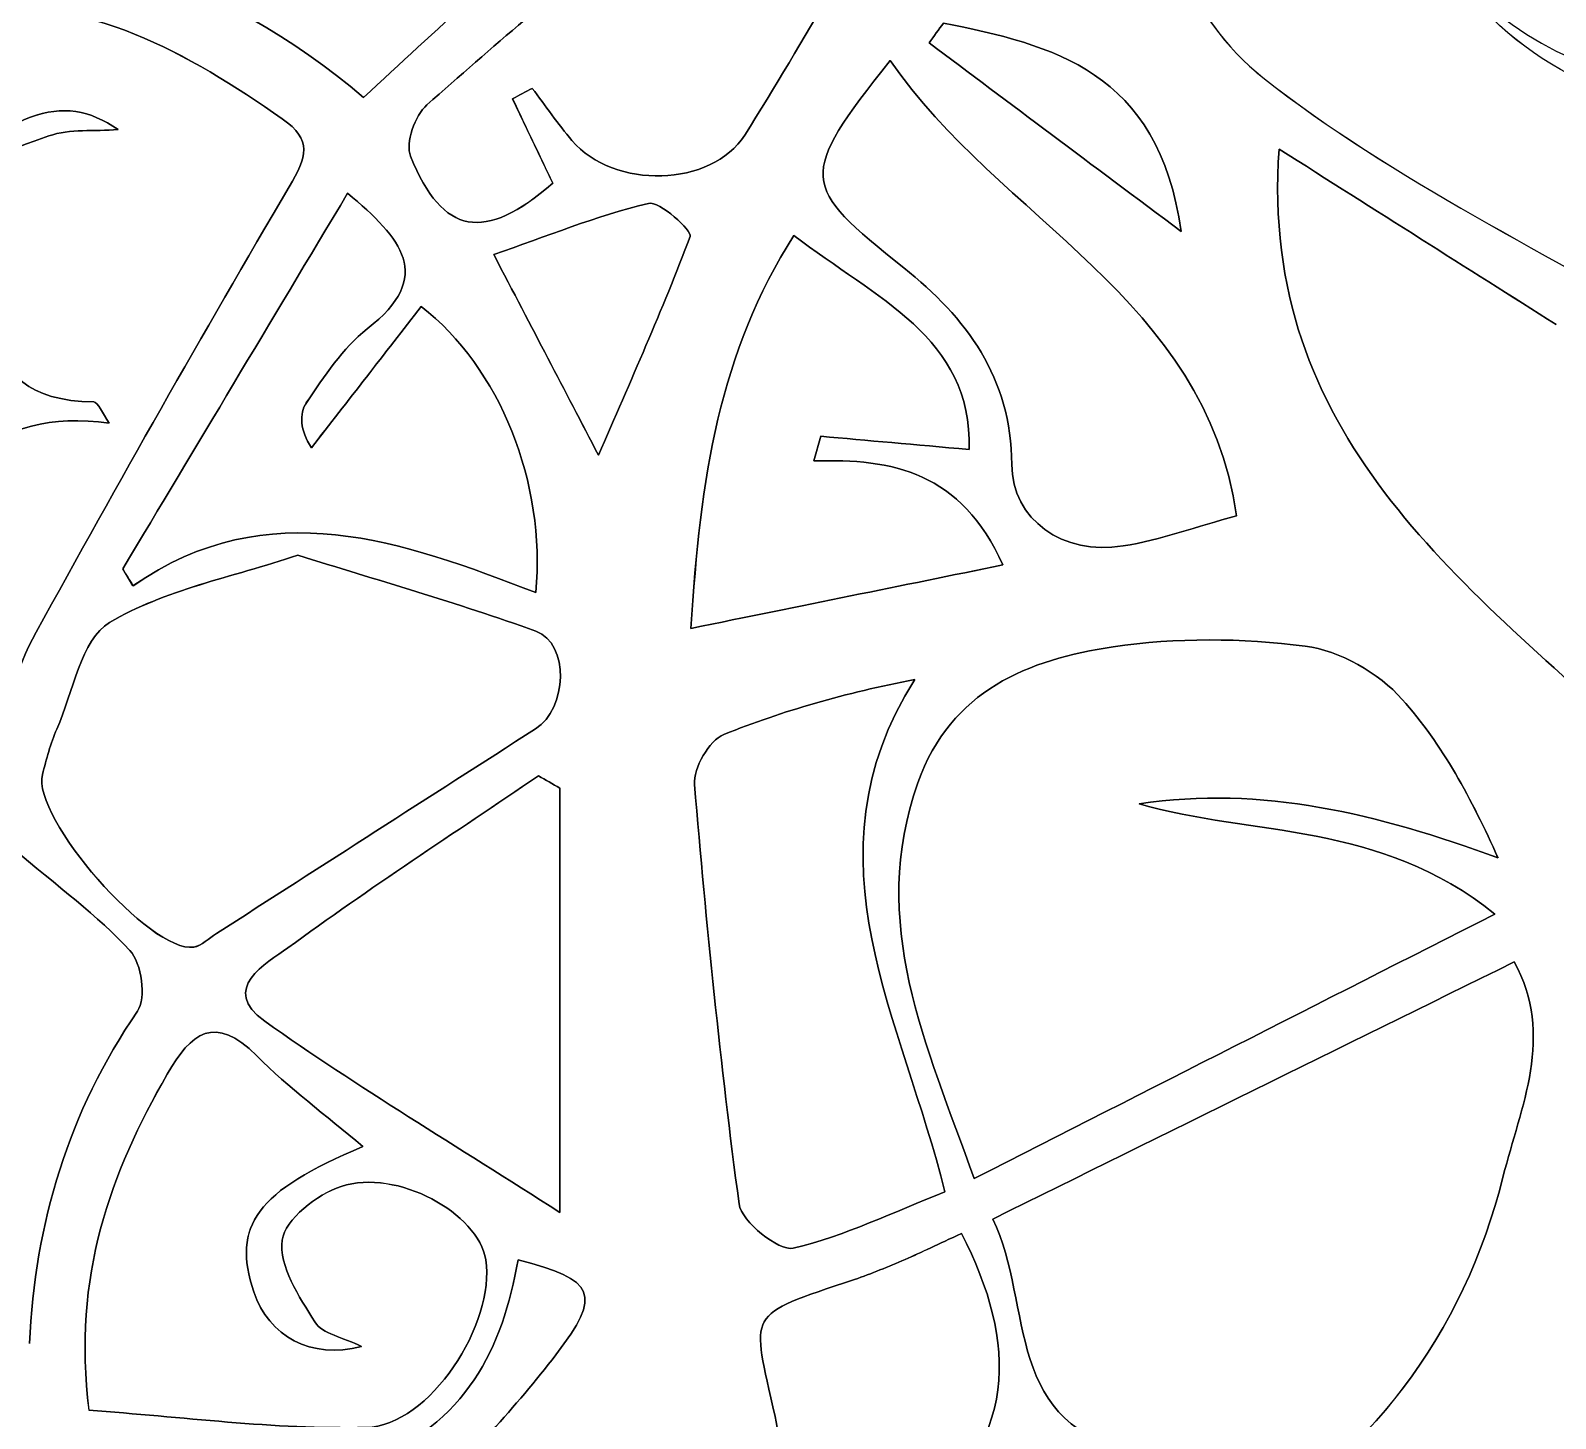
# Model space of a CAD drawing. Extents: x 105 to 524, y 66 to 486.
# Drawn here: x 309.59 to 353.55, y 357.74 to 397.73 of the extents above; entities that cross this region are included whole.
import ezdxf

# ---------------------------------------------------------------- set-up
doc = ezdxf.new("R2010")
doc.units = 0
doc.layers.add('tree', color=7, linetype='CONTINUOUS')

msp = doc.modelspace()

# ---------------------------------------------------------------- linework, layer by layer
at = {"layer": 'tree', "color": 7}
for p, q in [((334.369985, 396.868897), (334.369985, 396.868897)), ((334.369985, 396.868826), (334.369985, 396.868826)), ((324.642226, 393.330254), (323.483834, 395.764879)), ((324.642237, 393.330254), (323.483845, 395.764879)), ((345.57631, 394.315703), (345.57631, 394.315703)), ((345.576363, 394.315562), (345.576363, 394.315562)), ((318.72984, 393.039), (318.72984, 393.039)), ((318.729868, 393.039036), (318.729868, 393.039036)), ((342.756702, 391.93851), (342.756702, 391.93851)), ((342.75673, 391.938475), (342.75673, 391.938475)), ((332.366327, 386.038337), (332.170059, 385.328689)), ((332.366327, 386.038337), (332.170059, 385.328689)), ((332.170165, 385.328583), (332.366433, 386.038231)), ((332.170165, 385.328583), (332.366433, 386.038231)), ((325.961851, 385.49453), (325.961851, 385.49453)), ((325.961904, 385.494636), (325.961904, 385.494636)), ((336.644202, 385.659489), (336.644202, 385.659489)), ((336.644308, 385.659383), (336.644308, 385.659383)), ((317.296363, 382.614911), (317.296352, 382.614911)), ((317.296398, 382.614734), (317.296405, 382.614734)), ((312.543772, 381.73346), (312.248966, 382.218847)), ((312.543772, 381.73346), (312.248966, 382.218847)), ((324.846505, 375.905324), (324.846505, 363.680269)), ((324.846505, 375.905324), (324.846505, 375.905324)), ((324.846505, 375.905324), (324.846505, 363.680269)), ((324.846505, 363.680446), (324.846505, 375.905219)), ((324.846505, 363.680446), (324.846505, 375.905219)), ((336.789469, 364.65958), (336.789469, 364.659686)), ((336.789575, 364.659827), (336.789575, 364.659721)), ((335.939874, 364.269937), (335.939874, 364.269937)), ((335.939955, 364.269867), (335.939955, 364.269867)), ((311.275603, 357.980121), (311.275603, 357.980121)), ((311.275709, 357.980156), (311.275709, 357.980156))]:
    msp.add_line(p, q, dxfattribs=at)
for points in [[(104.943981, 275.896663), (104.943988, 391.738389), (198.852265, 485.646659), (314.693991, 485.646659)], [(314.693991, 485.646659), (430.535717, 485.646656), (524.44399, 391.738384), (524.443995, 275.896658)], [(340.385153, 403.614819), (341.923268, 401.155394), (342.963094, 398.057617), (345.11138, 396.372433)], [(340.385179, 403.613569), (341.923292, 401.154142), (342.96312, 398.056363), (345.111403, 396.37118)], [(340.38542, 403.615064), (341.923265, 401.155637), (342.963093, 398.058125), (345.111377, 396.372942)], [(319.187269, 395.801991), (321.316858, 397.764035), (323.25739, 399.551984), (325.491658, 401.61016)], [(319.187269, 395.801991), (321.316858, 397.764035), (323.25739, 399.551984), (325.491658, 401.61016)], [(325.491419, 401.61016), (323.257418, 399.552019), (321.316886, 397.764035), (319.187294, 395.801991)], [(325.491419, 401.61016), (323.257418, 399.552019), (321.316886, 397.764035), (319.187294, 395.801991)], [(305.003256, 399.80937), (310.369292, 400.907709), (315.062937, 399.281015), (319.187269, 395.801991)], [(305.003256, 399.80937), (310.369292, 400.907709), (315.062937, 399.281015), (319.187269, 395.801991)], [(319.187294, 395.801991), (315.062965, 399.281015), (310.369317, 400.907744), (305.003281, 399.80937)], [(319.187294, 395.801991), (315.062965, 399.281015), (310.369317, 400.907744), (305.003281, 399.80937)], [(321.015314, 395.587855), (322.876002, 397.241536), (324.770337, 398.866924), (326.753862, 400.369229)], [(321.015314, 395.587855), (322.876002, 397.241536), (324.770337, 398.866924), (326.753862, 400.369229)], [(326.753926, 400.369229), (324.770401, 398.867171), (322.876069, 397.241536), (321.015378, 395.587855)], [(326.753936, 400.369229), (324.770411, 398.867171), (322.876079, 397.241536), (321.015388, 395.587855)], [(359.433979, 395.041242), (355.885907, 395.346134), (352.782979, 396.375078), (350.625349, 399.353516)], [(350.625349, 399.353516), (355.058103, 394.773994), (359.68686, 395.997834), (364.649942, 398.894309)], [(359.433954, 395.040732), (355.885891, 395.345603), (352.782964, 396.374832), (350.62535, 399.353264)], [(350.62535, 399.353264), (355.058098, 394.77375), (359.68686, 395.997571), (364.649667, 398.893806)], [(359.434006, 395.039479), (355.885933, 395.344372), (352.783006, 396.373583), (350.625376, 399.352021)], [(350.625376, 399.352021), (355.05813, 394.772499), (359.686887, 395.996339), (364.649702, 398.892547)], [(316.848056, 395.184983), (314.109361, 397.08642), (311.259047, 398.741971), (307.767052, 398.347389)], [(316.848056, 395.184983), (314.109361, 397.08642), (311.259047, 398.741971), (307.767052, 398.347389)], [(307.767133, 398.347283), (311.259128, 398.742147), (314.109174, 397.086314), (316.847869, 395.184877)], [(307.767133, 398.347283), (311.259128, 398.742147), (314.109174, 397.086314), (316.847869, 395.184877)], [(330.174625, 394.715365), (331.050226, 396.091904), (331.864945, 397.507178), (332.698891, 398.893065)], [(330.174635, 394.715365), (331.050237, 396.091904), (331.864956, 397.507178), (332.698901, 398.893065)], [(332.698827, 398.893065), (331.864882, 397.507178), (331.050163, 396.091904), (330.174826, 394.715365)], [(332.698827, 398.893065), (331.864882, 397.507178), (331.050163, 396.091904), (330.174826, 394.715365)], [(335.908632, 397.944481), (335.768438, 397.754157), (335.62798, 397.563799), (335.487786, 397.37344)], [(335.908632, 397.944481), (335.768438, 397.754158), (335.62798, 397.563799), (335.487786, 397.37344)], [(335.487814, 397.373404), (335.628005, 397.563763), (335.768467, 397.754122), (335.908657, 397.944481)], [(335.487814, 397.373404), (335.628005, 397.563763), (335.768467, 397.754122), (335.908657, 397.944481)], [(342.756702, 391.93851), (342.10087, 396.575703), (339.041468, 397.31121), (335.908632, 397.944481)], [(342.756702, 391.93851), (342.10087, 396.575703), (339.041468, 397.31121), (335.908632, 397.944481)], [(335.908657, 397.944481), (339.041493, 397.311457), (342.100895, 396.575668), (342.75673, 391.938475)], [(335.908657, 397.944481), (339.041493, 397.311457), (342.100895, 396.575668), (342.75673, 391.938475)], [(335.487786, 397.37344), (337.819256, 395.630047), (340.150457, 393.886937), (342.756702, 391.93851)], [(335.487786, 397.37344), (337.819256, 395.630047), (340.150457, 393.886937), (342.756702, 391.93851)], [(342.75673, 391.938475), (340.150485, 393.886902), (337.819016, 395.630294), (335.487814, 397.373404)], [(342.75673, 391.938475), (340.150485, 393.886902), (337.819016, 395.630294), (335.487814, 397.373404)], [(334.759321, 390.893618), (331.756262, 393.279877), (331.700988, 393.50255), (334.369985, 396.868897)], [(334.759321, 390.893618), (331.756262, 393.279877), (331.700988, 393.50255), (334.369985, 396.868897)], [(334.369985, 396.868826), (331.700988, 393.50248), (331.756262, 393.279806), (334.759321, 390.893547)], [(334.369985, 396.868826), (331.700988, 393.50248), (331.756262, 393.279806), (334.759321, 390.893547)], [(334.369985, 396.868897), (337.509496, 392.274178), (343.46194, 390.026454), (344.351427, 383.748421)], [(334.369985, 396.868897), (337.509496, 392.274178), (343.46194, 390.026454), (344.351427, 383.748421)], [(344.351427, 383.748315), (343.46194, 390.026384), (337.509496, 392.274354), (334.369985, 396.868826)], [(344.351427, 383.748315), (343.46194, 390.026384), (337.509496, 392.274354), (334.369985, 396.868826)], [(324.053355, 396.063364), (323.863494, 395.963775), (323.673632, 395.864433), (323.483771, 395.764879)], [(324.053355, 396.063364), (323.863494, 395.963775), (323.673632, 395.864433), (323.483771, 395.764879)], [(323.483834, 395.764879), (323.673696, 395.864433), (323.863557, 395.963775), (324.053151, 396.063364)], [(323.483845, 395.764879), (323.673706, 395.864433), (323.863568, 395.963775), (324.053161, 396.063364)], [(324.053151, 396.063364), (324.433138, 395.560621), (324.789363, 395.037627), (325.197121, 394.558661)], [(324.053161, 396.063364), (324.433149, 395.560621), (324.789373, 395.037627), (325.197131, 394.558661)], [(325.197325, 394.558661), (324.789299, 395.037627), (324.433075, 395.560374), (324.053355, 396.063364)], [(325.197325, 394.558661), (324.789299, 395.037627), (324.433075, 395.560374), (324.053355, 396.063364)], [(345.111377, 396.372942), (348.907523, 393.395038), (353.378463, 391.277346), (357.773566, 388.677486)], [(345.11138, 396.372433), (348.907259, 393.394777), (353.378452, 391.277087), (357.77357, 388.676974)], [(345.111403, 396.37118), (348.907283, 393.393543), (353.37849, 391.275851), (357.773592, 388.675724)], [(312.115503, 394.874644), (310.477789, 396.002369), (308.9832, 395.428364), (306.227148, 392.6846)], [(312.115503, 394.874644), (310.477789, 396.002369), (308.9832, 395.428364), (306.227148, 392.6846)], [(306.227335, 392.684706), (308.983387, 395.428188), (310.477976, 396.002475), (312.115422, 394.874468)], [(306.227335, 392.684706), (308.983387, 395.428188), (310.477976, 396.002475), (312.115422, 394.874468)], [(323.483771, 395.764879), (323.8699, 394.953525), (324.256033, 394.141889), (324.642162, 393.328666)], [(323.483771, 395.764879), (323.8699, 394.953525), (324.256033, 394.141889), (324.642162, 393.328666)], [(316.847869, 395.184877), (317.719999, 394.579369), (317.552836, 394.081176), (317.049746, 393.229253)], [(316.847869, 395.184877), (317.719999, 394.579369), (317.552836, 394.081176), (317.049746, 393.229253)], [(317.049665, 393.229359), (317.553022, 394.081035), (317.720186, 394.579475), (316.848056, 395.184983)], [(317.049665, 393.229359), (317.553022, 394.081035), (317.720186, 394.579475), (316.848056, 395.184983)], [(321.015378, 395.587855), (320.671172, 395.281891), (320.39052, 394.486024), (320.5454, 394.105306)], [(321.015388, 395.587855), (320.671183, 395.281891), (320.390531, 394.486024), (320.545411, 394.105306)], [(320.545337, 394.105306), (320.390725, 394.486024), (320.671109, 395.281891), (321.015314, 395.587855)], [(320.545337, 394.105306), (320.390725, 394.486024), (320.671109, 395.281891), (321.015314, 395.587855)], [(312.115422, 394.874468), (311.426211, 394.821622), (310.723379, 394.900573), (310.119617, 394.692399)], [(312.115422, 394.874468), (311.426211, 394.821622), (310.723379, 394.900573), (310.119617, 394.692399)], [(310.119695, 394.692293), (310.72346, 394.900538), (311.426288, 394.821798), (312.115503, 394.874644)], [(310.119695, 394.692293), (310.72346, 394.900538), (311.426288, 394.821798), (312.115503, 394.874644)], [(308.014938, 392.354894), (307.484343, 393.884961), (309.016315, 394.311858), (310.119695, 394.692293)], [(308.014938, 392.354894), (307.484343, 393.884961), (309.016315, 394.311858), (310.119695, 394.692293)], [(310.119617, 394.692399), (309.016234, 394.311681), (307.48453, 393.885067), (308.014857, 392.354717)], [(310.119617, 394.692399), (309.016234, 394.311681), (307.48453, 393.885067), (308.014857, 392.354717)], [(325.197121, 394.558661), (326.406517, 393.138836), (329.221581, 393.2168), (330.174625, 394.715365)], [(325.197131, 394.558661), (326.406528, 393.138836), (329.221592, 393.2168), (330.174635, 394.715365)], [(330.174826, 394.715365), (329.221518, 393.2168), (326.406454, 393.138836), (325.197325, 394.558661)], [(330.174826, 394.715365), (329.221518, 393.2168), (326.406454, 393.138836), (325.197325, 394.558661)], [(345.57631, 394.315703), (344.998181, 386.069452), (350.816838, 381.893092), (355.926002, 377.174442)], [(345.57631, 394.315703), (344.998181, 386.069452), (350.816838, 381.893092), (355.926002, 377.174442)], [(355.926037, 377.174584), (350.816891, 381.893198), (344.998234, 386.069311), (345.576363, 394.315562)], [(355.926037, 377.174584), (350.816891, 381.893198), (344.998234, 386.069311), (345.576363, 394.315562)], [(353.560345, 389.257752), (350.97786, 390.891924), (348.396715, 392.528249), (345.57631, 394.315703)], [(353.560345, 389.257752), (350.97786, 390.891924), (348.396715, 392.528249), (345.57631, 394.315703)], [(345.576363, 394.315562), (348.396768, 392.52839), (350.977644, 390.891783), (353.560133, 389.257611)], [(345.576363, 394.315562), (348.396768, 392.52839), (350.977644, 390.891783), (353.560133, 389.257611)], [(324.642162, 393.328666), (322.678132, 391.624538), (321.475146, 391.818636), (320.545337, 394.105306)], [(324.642162, 393.328666), (322.678132, 391.624538), (321.475146, 391.818636), (320.545337, 394.105306)], [(320.5454, 394.105306), (321.475209, 391.818636), (322.678196, 391.624538), (324.642226, 393.330254)], [(320.545411, 394.105306), (321.47522, 391.818636), (322.678206, 391.624538), (324.642237, 393.330254)], [(317.049746, 393.229253), (314.547109, 388.993592), (312.126185, 384.708012), (309.752259, 380.398408)], [(317.049746, 393.229253), (314.547109, 388.993592), (312.126185, 384.708012), (309.752259, 380.398408)], [(309.752446, 380.398267), (312.126104, 384.708118), (314.547028, 388.993415), (317.049665, 393.229359)], [(309.752446, 380.398267), (312.126104, 384.708118), (314.547028, 388.993415), (317.049665, 393.229359)], [(318.72984, 393.039), (316.490498, 389.300473), (314.369718, 385.759748), (312.248938, 382.218777)], [(318.72984, 393.039), (316.490498, 389.300473), (314.369718, 385.759748), (312.248938, 382.218777)], [(312.248966, 382.218847), (314.369746, 385.759819), (316.490526, 389.300508), (318.729868, 393.039036)], [(312.248966, 382.218847), (314.369746, 385.759819), (316.490526, 389.300508), (318.729868, 393.039036)], [(319.295685, 389.135197), (321.248232, 390.658068), (320.286112, 391.744659), (318.72984, 393.039)], [(319.295685, 389.135197), (321.248232, 390.658068), (320.286112, 391.744659), (318.72984, 393.039)], [(318.729868, 393.039036), (320.286137, 391.744729), (321.24826, 390.657856), (319.295709, 389.134985)], [(318.729868, 393.039036), (320.286137, 391.744729), (321.24826, 390.657856), (319.295709, 389.134985)], [(322.941438, 391.274688), (324.444035, 391.794471), (325.89536, 392.381564), (327.400094, 392.749476)], [(322.941438, 391.274688), (324.444035, 391.794471), (325.89536, 392.381564), (327.400094, 392.749476)], [(327.400147, 392.749581), (325.895413, 392.381669), (324.444088, 391.794612), (322.941491, 391.274512)], [(327.400147, 392.749581), (325.895413, 392.381669), (324.444088, 391.794612), (322.941491, 391.274512)], [(327.400094, 392.749476), (327.723472, 392.828498), (328.665833, 391.95442), (328.603882, 391.790767)], [(327.400094, 392.749476), (327.723472, 392.828498), (328.665833, 391.95442), (328.603882, 391.790767)], [(328.603935, 391.790872), (328.665886, 391.954526), (327.723525, 392.828604), (327.400147, 392.749581)], [(328.603935, 391.790872), (328.665886, 391.954526), (327.723525, 392.828604), (327.400147, 392.749581)], [(311.410533, 387.02996), (307.591689, 387.07187), (308.702816, 390.369601), (308.014938, 392.354894)], [(311.410533, 387.02996), (307.591689, 387.07187), (308.702816, 390.369601), (308.014938, 392.354894)], [(308.014857, 392.354717), (308.703003, 390.369707), (307.591876, 387.071976), (311.410456, 387.030066)], [(308.014857, 392.354717), (308.703003, 390.369707), (307.591876, 387.071976), (311.410456, 387.030066)], [(328.603882, 391.790767), (327.808653, 389.685354), (326.882852, 387.629047), (325.961851, 385.49453)], [(328.603882, 391.790767), (327.808653, 389.685354), (326.882852, 387.629047), (325.961851, 385.49453)], [(325.961904, 385.494636), (326.882905, 387.628906), (327.808706, 389.685177), (328.603935, 391.790872)], [(325.961904, 385.494636), (326.882905, 387.628906), (327.808706, 389.685177), (328.603935, 391.790872)], [(328.626791, 380.505159), (328.892489, 384.839845), (329.448185, 388.45931), (331.593264, 391.827526)], [(328.626791, 380.505159), (328.892489, 384.839845), (329.448185, 388.45931), (331.593264, 391.827526)], [(331.593373, 391.82742), (329.448294, 388.459486), (328.892595, 384.839739), (328.626897, 380.5053)], [(331.593373, 391.82742), (329.448294, 388.459486), (328.892595, 384.839739), (328.626897, 380.5053)], [(331.593264, 391.827526), (333.962386, 389.996574), (336.72725, 388.916122), (336.644202, 385.659489)], [(331.593264, 391.827526), (333.962386, 389.996574), (336.72725, 388.916122), (336.644202, 385.659489)], [(336.644308, 385.659383), (336.727355, 388.916016), (333.962227, 389.996751), (331.593373, 391.82742)], [(336.644308, 385.659383), (336.727355, 388.916016), (333.962227, 389.996751), (331.593373, 391.82742)], [(325.961851, 385.49453), (324.969022, 387.394097), (324.071255, 389.112654), (322.941438, 391.274688)], [(325.961851, 385.49453), (324.969022, 387.394097), (324.071255, 389.112654), (322.941438, 391.274688)], [(322.941491, 391.274512), (324.071043, 389.11276), (324.969075, 387.394203), (325.961904, 385.494636)], [(322.941491, 391.274512), (324.071044, 389.11276), (324.969075, 387.394203), (325.961904, 385.494636)], [(337.871862, 385.227477), (337.864665, 387.722957), (336.557789, 389.464479), (334.759321, 390.893618)], [(337.871862, 385.227477), (337.864665, 387.722957), (336.557789, 389.464479), (334.759321, 390.893618)], [(334.759321, 390.893547), (336.557789, 389.464374), (337.864651, 387.723133), (337.871862, 385.227654)], [(334.759321, 390.893547), (336.557789, 389.464374), (337.864651, 387.723133), (337.871862, 385.227654)], [(317.684432, 385.704292), (318.741615, 387.063227), (319.798534, 388.422162), (320.853583, 389.778416)], [(317.684432, 385.704292), (318.741615, 387.063227), (319.798534, 388.422162), (320.853583, 389.778416)], [(320.853555, 389.778346), (319.798506, 388.422374), (318.741591, 387.063156), (317.684672, 385.704221)], [(320.853555, 389.778346), (319.798506, 388.422374), (318.741591, 387.063156), (317.684672, 385.704221)], [(324.152754, 381.539327), (324.453702, 384.692913), (323.111322, 388.030156), (320.853555, 389.778346)], [(324.152754, 381.539327), (324.453702, 384.692913), (323.111322, 388.030156), (320.853555, 389.778346)], [(320.853583, 389.778416), (323.11135, 388.030226), (324.453726, 384.692948), (324.152782, 381.539115)], [(320.853583, 389.778416), (323.11135, 388.030226), (324.453726, 384.692948), (324.152782, 381.539115)], [(317.539938, 387.001209), (318.05825, 387.762115), (318.584841, 388.580418), (319.295685, 389.135197)], [(317.539938, 387.001209), (318.05825, 387.762115), (318.584841, 388.580418), (319.295685, 389.135197)], [(319.295709, 389.134985), (318.584601, 388.580454), (318.058278, 387.761903), (317.539966, 387.001279)], [(319.295709, 389.134985), (318.584601, 388.580454), (318.058278, 387.761903), (317.539966, 387.001279)], [(311.861475, 386.418949), (308.494183, 386.890683), (306.644978, 384.893397), (306.108241, 381.733143)], [(311.861475, 386.418949), (308.494183, 386.890683), (306.644978, 384.893397), (306.108241, 381.733143)], [(306.108319, 381.733319), (306.644791, 384.893573), (308.494264, 386.89086), (311.861288, 386.418843)], [(306.108319, 381.733319), (306.644791, 384.893573), (308.494264, 386.89086), (311.861288, 386.418843)], [(311.410456, 387.030066), (311.536496, 387.030066), (311.659062, 386.703006), (311.861475, 386.418949)], [(311.410456, 387.030066), (311.536496, 387.030066), (311.659062, 386.703006), (311.861475, 386.418949)], [(311.861288, 386.418843), (311.659143, 386.7029), (311.536574, 387.028619), (311.410533, 387.02996)], [(311.861288, 386.418843), (311.659143, 386.7029), (311.536574, 387.028619), (311.410533, 387.02996)], [(317.684672, 385.704221), (317.363697, 386.215502), (317.329248, 386.691787), (317.539938, 387.001209)], [(317.684672, 385.704221), (317.363697, 386.215502), (317.329248, 386.691787), (317.539938, 387.001209)], [(317.539966, 387.001279), (317.329277, 386.691858), (317.363725, 386.215537), (317.684432, 385.704292)], [(317.539966, 387.001279), (317.329277, 386.691858), (317.363725, 386.215537), (317.684432, 385.704292)], [(336.644202, 385.659489), (335.066033, 385.799365), (333.716182, 385.91871), (332.366327, 386.038337)], [(336.644202, 385.659489), (335.066033, 385.799365), (333.716182, 385.91871), (332.366327, 386.038337)], [(332.366433, 386.038231), (333.716288, 385.918886), (335.066143, 385.799259), (336.644308, 385.659383)], [(332.366433, 386.038231), (333.716288, 385.918886), (335.066143, 385.799259), (336.644308, 385.659383)], [(332.170059, 385.328689), (334.43183, 385.405595), (336.4247, 385.001911), (337.618338, 382.3329)], [(332.170059, 385.328689), (334.43183, 385.405595), (336.4247, 385.001911), (337.618338, 382.3329)], [(337.618447, 382.332794), (336.424542, 385.001805), (334.431936, 385.405736), (332.170165, 385.328583)], [(337.618447, 382.332794), (336.424542, 385.001805), (334.431936, 385.405736), (332.170165, 385.328583)], [(337.871862, 385.227654), (337.876413, 383.643681), (339.352562, 382.594168), (341.082937, 382.879318)], [(337.871862, 385.227654), (337.876413, 383.643681), (339.352562, 382.594167), (341.082937, 382.879318)], [(341.082937, 382.879106), (339.352562, 382.594238), (337.876402, 383.643752), (337.871862, 385.227477)], [(341.082937, 382.879106), (339.352562, 382.594238), (337.876402, 383.643752), (337.871862, 385.227477)], [(324.152782, 381.539115), (320.322988, 383.002155), (316.468894, 384.443605), (312.543772, 381.73346)], [(324.152782, 381.539115), (320.322988, 383.002155), (316.468894, 384.443605), (312.543772, 381.73346)], [(312.544012, 381.733425), (316.468869, 384.443534), (320.32296, 383.00212), (324.152754, 381.539327)], [(312.544012, 381.733425), (316.468869, 384.443534), (320.32296, 383.00212), (324.152754, 381.539327)], [(344.351427, 383.748421), (343.216269, 383.438964), (342.166293, 383.057718), (341.082937, 382.879106)], [(344.351427, 383.748421), (343.216269, 383.438964), (342.166293, 383.057718), (341.082937, 382.879106)], [(341.082937, 382.879318), (342.166293, 383.057647), (343.216269, 383.438894), (344.351427, 383.748315)], [(341.082937, 382.879318), (342.166293, 383.057647), (343.216269, 383.438894), (344.351427, 383.748315)], [(311.870245, 380.67555), (313.444139, 381.61535), (315.368647, 381.968269), (317.296363, 382.614911)], [(311.870245, 380.67555), (313.444139, 381.61535), (315.368647, 381.968269), (317.296363, 382.614911)], [(317.296405, 382.614876), (315.36869, 381.968516), (313.444181, 381.615562), (311.870288, 380.675797)], [(317.296405, 382.614734), (315.36869, 381.968375), (313.444181, 381.615421), (311.870288, 380.675656)], [(317.296352, 382.614911), (319.562932, 381.902088), (321.886121, 381.241018), (324.153502, 380.425678)], [(317.296352, 382.614911), (319.562932, 381.902088), (321.886121, 381.241018), (324.153502, 380.425678)], [(324.153548, 380.425607), (321.886167, 381.240983), (319.562977, 381.902018), (317.296398, 382.614876)], [(324.153548, 380.425466), (321.886167, 381.240841), (319.562977, 381.901876), (317.296398, 382.614734)], [(312.248938, 382.218777), (312.347208, 382.056993), (312.445478, 381.895209), (312.544012, 381.733425)], [(312.248938, 382.218777), (312.347208, 382.056993), (312.445478, 381.895209), (312.544012, 381.733425)], [(337.618338, 382.3329), (334.678302, 381.735118), (331.846678, 381.159773), (328.626791, 380.505159)], [(337.618338, 382.3329), (334.678302, 381.735118), (331.846678, 381.159773), (328.626791, 380.505159)], [(328.626897, 380.5053), (331.84652, 381.159667), (334.678143, 381.735295), (337.618447, 382.332794)], [(328.626897, 380.5053), (331.84652, 381.159667), (334.678143, 381.735295), (337.618447, 382.332794)], [(311.870288, 380.675797), (311.043017, 380.181591), (310.813637, 378.667821), (310.344993, 377.600704)], [(311.870288, 380.675656), (311.043017, 380.18145), (310.813637, 378.66768), (310.344993, 377.600563)], [(310.345215, 377.600739), (310.813591, 378.66761), (311.042974, 380.181661), (311.870245, 380.67555)], [(310.345215, 377.600739), (310.813591, 378.66761), (311.042974, 380.181661), (311.870245, 380.67555)], [(308.3612, 376.794289), (308.856814, 378.104082), (309.163371, 379.328997), (309.752446, 380.398267)], [(308.3612, 376.794289), (308.856814, 378.104083), (309.163371, 379.328998), (309.752446, 380.398267)], [(309.752259, 380.398408), (309.163184, 379.328892), (308.856895, 378.103977), (308.361281, 376.794183)], [(309.752259, 380.398408), (309.163184, 379.328892), (308.856895, 378.103977), (308.361281, 376.794183)], [(324.153502, 380.425678), (325.134584, 380.072971), (325.063016, 378.193441), (324.148704, 377.610088)], [(324.153502, 380.425678), (325.134584, 380.072971), (325.063016, 378.193441), (324.148704, 377.610088)], [(324.14875, 377.610053), (325.063072, 378.193406), (325.134637, 380.072935), (324.153548, 380.425607)], [(324.14875, 377.609911), (325.063072, 378.193265), (325.134637, 380.072794), (324.153548, 380.425466)], [(346.329878, 379.995112), (344.510042, 380.228193), (342.605297, 380.24368), (340.791871, 379.973593)], [(346.329878, 379.995113), (344.510042, 380.228193), (342.605297, 380.24368), (340.791871, 379.973593)], [(340.792033, 379.973452), (342.605187, 380.243644), (344.509937, 380.228158), (346.330037, 379.994971)], [(340.792033, 379.973452), (342.605187, 380.243644), (344.509937, 380.228158), (346.330037, 379.994971)], [(340.791871, 379.973593), (338.356261, 379.610761), (336.113713, 378.727864), (335.166279, 376.058324)], [(340.791871, 379.973593), (338.356261, 379.610761), (336.113713, 378.727864), (335.166279, 376.058324)], [(335.166441, 376.058183), (336.113607, 378.727723), (338.35642, 379.61062), (340.792033, 379.973452)], [(335.166441, 376.058183), (336.113607, 378.727723), (338.35642, 379.61062), (340.792033, 379.973452)], [(349.12705, 378.461305), (348.451456, 379.2214), (347.325911, 379.86776), (346.329878, 379.995113)], [(349.12705, 378.461305), (348.451456, 379.2214), (347.325911, 379.86776), (346.329878, 379.995112)], [(346.330037, 379.994971), (347.32607, 379.867619), (348.451618, 379.221259), (349.127212, 378.461164)], [(346.330037, 379.994971), (347.32607, 379.867619), (348.451618, 379.221259), (349.127212, 378.461164)], [(329.574148, 377.447775), (331.288499, 378.137914), (333.077622, 378.641963), (335.075833, 379.032841)], [(329.574148, 377.447775), (331.288499, 378.137914), (333.077622, 378.641963), (335.075833, 379.032841)], [(335.075756, 379.032911), (333.077545, 378.641786), (331.288422, 378.137984), (329.574334, 377.447845)], [(335.075756, 379.032911), (333.077545, 378.641786), (331.288422, 378.137984), (329.574334, 377.447845)], [(335.939874, 364.269937), (334.756383, 369.211225), (331.807534, 373.848947), (335.075756, 379.032911)], [(335.939874, 364.269937), (334.756383, 369.211225), (331.807534, 373.848947), (335.075756, 379.032911)], [(335.075833, 379.032841), (331.807612, 373.848877), (334.756464, 369.211154), (335.939955, 364.269867)], [(335.075833, 379.032841), (331.807612, 373.848877), (334.756464, 369.211154), (335.939955, 364.269867)], [(351.887642, 373.895655), (351.134874, 375.583767), (350.284641, 377.158956), (349.12705, 378.461305)], [(351.887642, 373.895655), (351.134874, 375.583768), (350.284641, 377.158956), (349.12705, 378.461305)], [(349.127212, 378.461164), (350.284535, 377.15885), (351.135036, 375.583662), (351.887804, 373.895549)], [(349.127212, 378.461164), (350.284535, 377.15885), (351.135036, 375.583662), (351.887804, 373.895549)], [(310.344993, 377.600704), (310.163143, 377.186084), (310.046183, 376.738868), (309.934296, 376.297578)], [(310.344993, 377.600563), (310.163143, 377.185943), (310.046183, 376.738727), (309.934296, 376.297437)], [(309.934518, 376.297613), (310.046137, 376.738656), (310.163101, 377.185872), (310.345215, 377.600739)], [(309.934518, 376.297613), (310.046137, 376.738656), (310.163101, 377.185872), (310.345215, 377.600739)], [(324.148704, 377.610088), (321.078356, 375.650442), (318.015482, 373.679332), (314.94887, 371.713548)], [(324.148704, 377.610088), (321.078356, 375.650442), (318.015482, 373.679332), (314.94887, 371.713548)], [(314.948916, 371.713513), (318.01526, 373.679297), (321.078398, 375.650407), (324.14875, 377.610053)], [(314.948916, 371.713372), (318.01526, 373.679156), (321.078398, 375.650266), (324.14875, 377.609911)], [(329.574334, 377.447845), (329.15135, 377.277524), (328.686446, 376.476824), (328.7265, 376.007207)], [(329.574334, 377.447845), (329.15135, 377.277524), (328.686446, 376.476824), (328.7265, 376.007207)], [(328.726581, 376.007418), (328.686527, 376.476754), (329.151432, 377.277418), (329.574148, 377.447775)], [(328.726581, 376.007418), (328.686527, 376.476754), (329.151432, 377.277418), (329.574148, 377.447775)], [(314.295173, 371.324576), (313.048929, 371.136333), (309.620754, 375.058834), (309.934518, 376.297613)], [(314.295173, 371.324576), (313.048929, 371.136333), (309.620754, 375.058834), (309.934518, 376.297613)], [(309.934296, 376.297578), (309.620797, 375.058764), (313.048706, 371.136298), (314.295215, 371.324505)], [(309.934296, 376.297437), (309.620797, 375.058623), (313.048706, 371.136157), (314.295215, 371.324364)], [(317.002936, 371.299634), (319.359238, 373.02246), (321.811407, 374.614193), (324.22779, 376.254786)], [(317.002936, 371.299634), (319.359238, 373.02246), (321.811407, 374.614193), (324.22779, 376.254786)], [(324.22779, 376.254716), (321.811407, 374.614369), (319.359238, 373.022354), (317.002936, 371.299528)], [(324.22779, 376.254716), (321.811407, 374.614369), (319.359238, 373.022354), (317.002936, 371.299528)], [(324.22779, 376.254786), (324.433939, 376.138369), (324.640356, 376.021706), (324.846505, 375.905324)], [(324.22779, 376.254786), (324.433939, 376.138369), (324.640356, 376.021706), (324.846505, 375.905324)], [(324.846505, 375.905219), (324.640356, 376.021917), (324.433939, 376.138299), (324.22779, 376.254716)], [(324.846505, 375.905219), (324.640356, 376.021918), (324.433939, 376.138299), (324.22779, 376.254716)], [(328.7265, 376.007207), (329.070709, 371.971817), (329.473126, 367.938791), (330.014135, 363.926049)], [(328.7265, 376.007207), (329.070709, 371.971817), (329.473126, 367.938791), (330.014135, 363.926049)], [(330.013949, 363.926261), (329.473207, 367.938967), (329.070522, 371.971993), (328.726581, 376.007418)], [(330.013949, 363.926261), (329.473207, 367.938967), (329.070522, 371.971993), (328.726581, 376.007418)], [(336.789469, 364.659686), (335.394752, 368.526131), (333.739949, 372.039586), (335.166441, 376.058183)], [(336.789469, 364.659686), (335.394752, 368.526131), (333.739949, 372.039586), (335.166441, 376.058183)], [(335.166279, 376.058324), (333.740054, 372.039727), (335.394861, 368.526236), (336.789575, 364.659827)], [(335.166279, 376.058324), (333.740054, 372.039727), (335.394861, 368.526236), (336.789575, 364.659827)], [(341.540366, 375.449218), (345.091911, 375.984805), (348.423685, 375.166749), (351.887642, 373.895655)], [(341.540366, 375.449218), (345.091911, 375.984805), (348.423685, 375.166749), (351.887642, 373.895655)], [(351.887804, 373.895549), (348.423847, 375.166643), (345.091805, 375.984664), (341.540525, 375.449077)], [(351.887804, 373.895549), (348.423847, 375.166643), (345.091805, 375.984664), (341.540525, 375.449077)], [(351.797652, 372.274818), (348.458935, 374.964396), (344.816864, 374.508642), (341.540366, 375.449218)], [(351.797652, 372.274818), (348.458935, 374.964396), (344.816864, 374.508642), (341.540366, 375.449218)], [(341.540525, 375.449077), (344.817026, 374.508536), (348.458829, 374.964254), (351.797546, 372.274677)], [(341.540525, 375.449077), (344.817026, 374.508536), (348.458829, 374.964254), (351.797546, 372.274677)], [(309.032522, 374.211497), (310.393323, 373.054139), (311.525278, 372.232626), (312.455892, 371.225057)], [(309.032522, 374.211497), (310.393323, 373.054139), (311.525278, 372.232626), (312.455892, 371.225057)], [(312.455892, 371.225057), (311.525278, 372.232626), (310.393323, 373.054139), (309.032522, 374.211497)], [(312.455892, 371.225057), (311.525278, 372.232626), (310.393323, 373.054139), (309.032522, 374.211497)], [(351.797546, 372.274677), (346.725512, 369.700986), (341.867642, 367.236234), (336.789469, 364.65958)], [(351.797546, 372.274677), (346.725512, 369.700986), (341.867642, 367.236234), (336.789469, 364.65958)], [(336.789575, 364.659721), (341.867483, 367.236375), (346.725353, 369.701127), (351.797652, 372.274818)], [(336.789575, 364.659721), (341.867483, 367.236375), (346.725353, 369.701128), (351.797652, 372.274818)], [(314.94887, 371.713548), (314.733908, 371.575506), (314.527494, 371.359536), (314.295173, 371.324576)], [(314.94887, 371.713548), (314.733908, 371.575506), (314.527494, 371.359536), (314.295173, 371.324576)], [(314.295215, 371.324505), (314.527537, 371.359783), (314.733954, 371.575753), (314.948916, 371.713513)], [(314.295215, 371.324364), (314.527537, 371.359642), (314.733954, 371.575612), (314.948916, 371.713372)], [(312.455892, 371.225057), (312.792085, 370.860884), (312.931743, 369.854374), (312.672455, 369.475279)], [(312.455892, 371.225057), (312.792085, 370.860884), (312.931743, 369.854374), (312.672455, 369.475279)], [(312.672455, 369.475279), (312.931743, 369.854374), (312.792085, 370.860884), (312.455892, 371.225057)], [(312.672455, 369.475279), (312.931743, 369.854374), (312.792085, 370.860884), (312.455892, 371.225057)], [(316.345231, 369.185684), (315.018074, 370.124919), (316.403711, 370.861237), (317.002936, 371.299634)], [(316.345231, 369.185684), (315.018074, 370.124919), (316.403711, 370.861237), (317.002936, 371.299634)], [(317.002936, 371.299528), (316.403711, 370.861414), (315.018074, 370.124814), (316.345231, 369.18586)], [(317.002936, 371.299528), (316.403711, 370.861414), (315.018074, 370.124814), (316.345231, 369.18586)], [(337.326739, 363.490334), (342.371535, 365.976994), (347.287617, 368.400118), (352.35351, 370.897185)], [(337.326739, 363.490334), (342.371535, 365.976994), (347.287617, 368.400118), (352.35351, 370.897185)], [(352.353615, 370.897221), (347.287458, 368.400118), (342.371373, 365.977029), (337.326845, 363.490369)], [(352.353615, 370.897221), (347.287458, 368.400118), (342.371373, 365.977029), (337.326845, 363.490369)], [(352.35351, 370.897185), (353.530041, 368.785634), (352.535359, 366.700788), (352.041347, 364.732323)], [(352.35351, 370.897185), (353.530041, 368.785634), (352.535359, 366.700788), (352.041347, 364.732323)], [(352.041453, 364.732358), (352.535465, 366.700788), (353.5299, 368.785669), (352.353615, 370.897221)], [(352.041453, 364.732358), (352.535465, 366.700788), (353.5299, 368.785669), (352.353615, 370.897221)], [(312.672455, 369.475279), (310.686796, 366.572906), (309.71853, 363.381431), (309.558313, 359.899444)], [(312.672455, 369.475279), (310.686796, 366.572906), (309.71853, 363.381431), (309.558313, 359.899444)], [(309.558313, 359.899444), (309.71853, 363.381431), (310.686796, 366.572906), (312.672455, 369.475279)], [(309.558313, 359.899444), (309.71853, 363.381431), (310.686796, 366.572906), (312.672455, 369.475279)], [(316.109442, 368.192156), (314.900314, 369.407722), (314.213505, 368.854814), (313.531769, 367.665141)], [(316.109442, 368.192156), (314.900314, 369.407722), (314.213505, 368.854814), (313.531769, 367.665141)], [(313.531874, 367.665176), (314.213346, 368.854814), (314.900155, 369.407757), (316.109548, 368.192191)], [(313.531874, 367.665176), (314.213346, 368.854814), (314.900155, 369.407757), (316.109548, 368.192191)], [(316.345231, 369.18586), (319.03319, 367.283612), (321.869086, 365.589891), (324.846505, 363.680446)], [(316.345231, 369.18586), (319.03319, 367.283612), (321.869086, 365.589891), (324.846505, 363.680446)], [(324.846505, 363.680269), (321.869086, 365.589961), (319.03319, 367.283682), (316.345231, 369.185684)], [(324.846505, 363.680269), (321.869086, 365.589961), (319.03319, 367.283682), (316.345231, 369.185684)], [(319.171514, 365.577861), (318.088959, 366.491485), (317.026967, 367.269748), (316.109442, 368.192156)], [(319.171514, 365.577861), (318.088959, 366.491485), (317.026967, 367.269748), (316.109442, 368.192156)], [(316.109548, 368.192191), (317.026809, 367.269748), (318.089068, 366.49152), (319.171352, 365.577649)], [(316.109548, 368.192191), (317.026809, 367.269748), (318.089068, 366.49152), (319.171352, 365.577649)], [(311.275709, 357.980156), (310.790509, 361.852457), (311.901371, 364.819424), (313.531874, 367.665176)], [(311.275709, 357.980156), (310.790509, 361.852457), (311.901371, 364.819424), (313.531874, 367.665176)], [(313.531769, 367.665141), (311.90153, 364.819389), (310.790671, 361.852422), (311.275603, 357.980121)], [(313.531769, 367.665141), (311.90153, 364.819389), (310.790671, 361.852422), (311.275603, 357.980121)], [(319.171352, 365.577649), (316.101003, 364.294808), (315.386956, 363.293872), (316.025699, 361.395116)], [(319.171352, 365.577649), (316.101003, 364.294808), (315.386956, 363.293872), (316.025699, 361.395116)], [(316.025862, 361.395081), (315.387115, 363.294119), (316.101162, 364.294773), (319.171514, 365.577861)], [(316.025862, 361.395081), (315.387115, 363.294119), (316.101162, 364.294773), (319.171514, 365.577861)], [(318.543291, 364.426676), (320.156438, 364.955561), (322.499658, 363.655645), (322.709812, 362.315125)], [(318.543291, 364.426676), (320.156438, 364.955561), (322.499658, 363.655645), (322.709812, 362.315125)], [(322.709706, 362.31509), (322.499549, 363.65561), (320.1566, 364.955561), (318.54345, 364.426641)], [(322.709706, 362.31509), (322.499549, 363.65561), (320.1566, 364.955561), (318.54345, 364.426641)], [(318.54345, 364.426641), (317.84943, 364.199205), (316.923893, 363.478339), (316.843784, 362.88218)], [(318.54345, 364.426641), (317.84943, 364.199205), (316.923893, 363.478339), (316.843784, 362.88218)], [(316.84389, 362.882215), (316.923734, 363.478374), (317.849271, 364.198958), (318.543291, 364.426676)], [(316.84389, 362.882215), (316.923734, 363.478374), (317.849271, 364.198958), (318.543291, 364.426676)], [(352.041347, 364.732323), (350.882423, 360.113298), (348.205947, 356.620374), (344.011119, 354.143592)], [(352.041347, 364.732323), (350.882423, 360.113298), (348.205947, 356.620374), (344.011119, 354.143592)], [(344.011225, 354.143628), (348.206053, 356.62041), (350.882529, 360.113298), (352.041453, 364.732358)], [(344.011225, 354.143628), (348.206053, 356.62041), (350.882529, 360.113298), (352.041453, 364.732358)], [(331.575212, 362.652028), (333.064725, 363.00096), (334.473328, 363.695403), (335.939874, 364.269937)], [(331.575212, 362.652028), (333.064725, 363.00096), (334.473328, 363.695403), (335.939874, 364.269937)], [(335.939955, 364.269867), (334.473409, 363.69558), (333.064806, 363.00089), (331.575294, 362.651957)], [(335.939955, 364.269867), (334.473409, 363.69558), (333.064806, 363.00089), (331.575294, 362.651957)], [(331.575294, 362.651957), (331.154715, 362.553709), (330.083379, 363.41177), (330.013949, 363.926261)], [(331.575294, 362.651957), (331.154715, 362.553709), (330.083379, 363.41177), (330.013949, 363.926261)], [(330.014135, 363.926049), (330.083298, 363.411876), (331.154902, 362.553532), (331.575212, 362.652028)], [(330.014135, 363.926049), (330.083298, 363.411876), (331.154902, 362.553532), (331.575212, 362.652028)], [(336.425607, 363.076525), (335.744407, 362.760683), (335.276031, 362.530566), (334.796973, 362.32525)], [(336.425607, 363.076525), (335.744407, 362.760683), (335.276031, 362.530566), (334.796973, 362.32525)], [(334.797132, 362.325214), (335.275922, 362.530531), (335.744298, 362.760683), (336.425769, 363.07649)], [(334.797132, 362.325214), (335.275922, 362.530531), (335.744298, 362.760683), (336.425769, 363.07649)], [(336.425769, 363.07649), (338.036782, 359.910909), (338.126504, 357.072106), (334.863623, 354.528579)], [(336.425769, 363.07649), (338.036782, 359.910909), (338.126504, 357.072106), (334.863623, 354.528579)], [(334.863729, 354.528614), (338.126345, 357.072142), (338.036888, 359.910944), (336.425607, 363.076525)], [(334.863729, 354.528614), (338.126345, 357.072142), (338.036888, 359.910944), (336.425607, 363.076525)], [(341.566694, 356.801914), (337.589234, 357.42559), (338.524917, 360.994325), (337.326739, 363.490334)], [(341.566694, 356.801914), (337.589234, 357.42559), (338.524917, 360.994325), (337.326739, 363.490334)], [(337.326845, 363.490369), (338.525026, 360.99436), (337.589072, 357.425625), (341.566535, 356.801949)], [(337.326845, 363.490369), (338.525026, 360.99436), (337.589072, 357.425625), (341.566535, 356.801949)], [(316.843784, 362.88218), (316.744445, 362.14237), (317.330854, 361.248254), (317.785076, 360.523649)], [(316.843784, 362.88218), (316.744445, 362.14237), (317.330854, 361.248254), (317.785076, 360.523649)], [(317.785182, 360.523684), (317.330691, 361.24829), (316.744555, 362.142405), (316.84389, 362.882215)], [(317.785182, 360.523684), (317.330691, 361.24829), (316.744555, 362.142405), (316.84389, 362.882215)], [(323.645124, 362.317771), (323.191166, 359.766517), (322.186586, 357.596757), (319.243879, 356.446878)], [(323.645124, 362.317771), (323.191166, 359.766517), (322.186586, 357.596757), (319.243879, 356.446878)], [(319.243985, 356.446702), (322.186427, 357.596863), (323.191008, 359.766623), (323.646031, 362.317065)], [(319.243985, 356.446702), (322.186427, 357.596863), (323.191008, 359.766623), (323.646031, 362.317065)], [(319.260167, 357.484892), (321.100831, 357.525461), (322.9965, 360.486007), (322.709706, 362.31509)], [(319.260167, 357.484892), (321.100831, 357.525461), (322.9965, 360.486007), (322.709706, 362.31509)], [(322.709812, 362.315125), (322.996338, 360.485761), (321.100937, 357.525496), (319.260276, 357.484927)], [(322.709812, 362.315125), (322.996338, 360.485761), (321.100937, 357.525496), (319.260276, 357.484927)], [(324.731948, 359.575876), (326.08127, 361.329958), (325.873516, 361.739215), (323.645124, 362.317771)], [(324.731948, 359.575876), (326.08127, 361.329958), (325.873516, 361.739215), (323.645124, 362.317771)], [(323.646031, 362.317065), (325.873625, 361.739074), (326.081108, 361.330064), (324.732057, 359.575982)], [(323.646031, 362.317065), (325.873625, 361.739074), (326.081108, 361.330064), (324.732057, 359.575982)], [(333.338861, 361.749093), (333.83341, 361.916204), (334.317005, 362.119122), (334.797132, 362.325214)], [(333.338861, 361.749093), (333.83341, 361.916204), (334.317005, 362.119122), (334.797132, 362.325214)], [(334.796973, 362.32525), (334.316846, 362.119157), (333.833516, 361.916239), (333.338971, 361.749093)], [(334.796973, 362.32525), (334.316846, 362.119157), (333.833516, 361.916239), (333.338971, 361.749093)], [(316.025699, 361.395116), (316.458028, 360.109876), (317.667421, 359.438963), (319.133167, 359.819399)], [(316.025699, 361.395116), (316.458028, 360.109876), (317.667421, 359.438963), (319.133167, 359.819399)], [(319.133061, 359.819363), (317.66758, 359.438928), (316.458187, 360.110123), (316.025862, 361.395081)], [(319.133061, 359.819363), (317.66758, 359.438928), (316.458187, 360.110123), (316.025862, 361.395081)], [(331.051189, 357.800169), (330.369718, 360.894207), (330.142473, 360.668605), (333.338861, 361.749093)], [(331.051189, 357.800169), (330.369718, 360.894207), (330.142473, 360.668605), (333.338861, 361.749093)], [(333.338971, 361.749093), (330.142578, 360.668641), (330.369559, 360.894242), (331.051295, 357.800204)], [(333.338971, 361.749093), (330.142578, 360.668641), (330.369559, 360.894242), (331.051295, 357.800204)], [(317.785076, 360.523649), (317.998436, 360.183254), (318.596056, 360.083947), (319.133061, 359.819363)], [(317.785076, 360.523649), (317.998436, 360.183254), (318.596056, 360.083947), (319.133061, 359.819363)], [(319.133167, 359.819399), (318.596162, 360.083982), (317.998542, 360.183289), (317.785182, 360.523684)], [(319.133167, 359.819399), (318.596162, 360.083982), (317.998542, 360.183289), (317.785182, 360.523684)], [(320.835934, 355.073232), (322.254682, 356.699679), (323.576495, 358.073854), (324.731948, 359.575876)], [(320.835934, 355.073232), (322.254682, 356.699679), (323.576495, 358.073854), (324.731948, 359.575876)], [(324.732057, 359.575982), (323.576604, 358.073678), (322.254788, 356.699538), (320.83604, 355.073338)], [(324.732057, 359.575982), (323.576604, 358.073678), (322.254788, 356.699538), (320.83604, 355.073338)], [(311.275603, 357.980121), (313.933653, 357.794595), (316.601584, 357.426683), (319.260167, 357.484892)], [(311.275603, 357.980121), (313.933653, 357.794595), (316.601584, 357.426683), (319.260167, 357.484892)], [(319.260276, 357.484927), (316.601422, 357.426436), (313.933494, 357.794595), (311.275709, 357.980156)], [(319.260276, 357.484927), (316.601422, 357.426436), (313.933494, 357.794595), (311.275709, 357.980156)], [(331.486718, 355.296435), (331.259208, 356.107788), (331.233304, 356.973329), (331.051189, 357.800169)], [(331.486718, 355.296435), (331.259208, 356.107788), (331.233304, 356.973329), (331.051189, 357.800169)], [(331.051295, 357.800204), (331.23341, 356.973364), (331.259314, 356.107788), (331.486828, 355.296435)], [(331.051295, 357.800204), (331.23341, 356.973364), (331.259314, 356.107788), (331.486828, 355.296435)]]:
    msp.add_open_spline(points, degree=3, dxfattribs=at)

doc.saveas('drawing.dxf')
